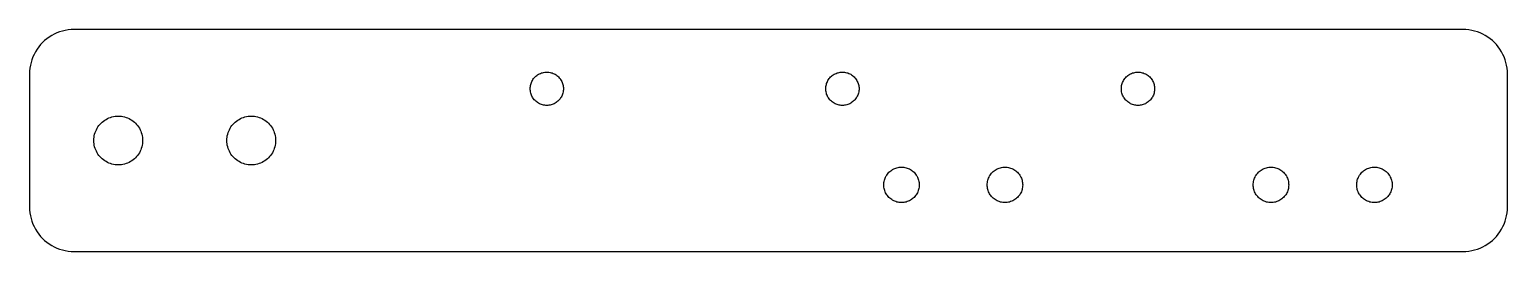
# Model space of a CAD drawing. Header units: millimetres. Extents: x -100 to 100, y -15 to 15.
import ezdxf

# ---------------------------------------------------------------- set-up
doc = ezdxf.new("R2010")
doc.units = ezdxf.units.MM

msp = doc.modelspace()

# ---------------------------------------------------------------- linework, layer by layer
at = {"layer": 'SCHNITT'}
for points in [[(94.39, -14.99), (94.78, -14.95), (95.17, -14.88), (95.55, -14.8), (95.93, -14.68), (96.3, -14.54), (96.65, -14.38), (97, -14.2), (97.33, -13.99), (97.65, -13.76), (97.96, -13.51), (98.24, -13.24), (98.51, -12.96), (98.76, -12.65), (98.99, -12.33), (99.2, -12), (99.38, -11.65), (99.54, -11.3), (99.68, -10.93), (99.8, -10.55), (99.88, -10.17), (99.95, -9.78), (99.99, -9.39), (100, -9), (100, 9), (99.99, 9.39), (99.95, 9.78), (99.88, 10.17), (99.8, 10.55), (99.68, 10.93), (99.54, 11.3), (99.38, 11.65), (99.2, 12), (98.99, 12.33), (98.76, 12.65), (98.51, 12.96), (98.24, 13.24), (97.96, 13.51), (97.65, 13.76), (97.33, 13.99), (97, 14.2), (96.65, 14.38), (96.3, 14.54), (95.93, 14.68), (95.55, 14.8), (95.17, 14.88), (94.78, 14.95), (94.39, 14.99), (94, 15), (-94, 15), (-94.39, 14.99), (-94.78, 14.95), (-95.17, 14.88), (-95.55, 14.8), (-95.93, 14.68), (-96.3, 14.54), (-96.65, 14.38), (-97, 14.2), (-97.33, 13.99), (-97.65, 13.76), (-97.96, 13.51), (-98.24, 13.24), (-98.51, 12.96), (-98.76, 12.65), (-98.99, 12.33), (-99.2, 12), (-99.38, 11.65), (-99.54, 11.3), (-99.68, 10.93), (-99.8, 10.55), (-99.88, 10.17), (-99.95, 9.78), (-99.99, 9.39), (-100, 9), (-100, -9), (-99.99, -9.39), (-99.95, -9.78), (-99.88, -10.17), (-99.8, -10.55), (-99.68, -10.93), (-99.54, -11.3), (-99.38, -11.65), (-99.2, -12), (-98.99, -12.33), (-98.76, -12.65), (-98.51, -12.96), (-98.24, -13.24), (-97.96, -13.51), (-97.65, -13.76), (-97.33, -13.99), (-97, -14.2), (-96.65, -14.38), (-96.3, -14.54), (-95.93, -14.68), (-95.55, -14.8), (-95.17, -14.88), (-94.78, -14.95), (-94.39, -14.99), (-94, -15), (94, -15)], [(-30.15, 4.75), (-30.29, 4.77), (-30.44, 4.79), (-30.58, 4.83), (-30.72, 4.87), (-30.86, 4.92), (-31, 4.98), (-31.12, 5.05), (-31.25, 5.13), (-31.37, 5.21), (-31.48, 5.31), (-31.59, 5.41), (-31.69, 5.52), (-31.79, 5.63), (-31.87, 5.75), (-31.95, 5.88), (-32.02, 6), (-32.08, 6.14), (-32.13, 6.28), (-32.17, 6.42), (-32.21, 6.56), (-32.23, 6.71), (-32.25, 6.85), (-32.25, 7), (-32.25, 7.15), (-32.23, 7.29), (-32.21, 7.44), (-32.17, 7.58), (-32.13, 7.72), (-32.08, 7.86), (-32.02, 8), (-31.95, 8.12), (-31.87, 8.25), (-31.79, 8.37), (-31.69, 8.48), (-31.59, 8.59), (-31.48, 8.69), (-31.37, 8.79), (-31.25, 8.87), (-31.12, 8.95), (-31, 9.02), (-30.86, 9.08), (-30.72, 9.13), (-30.58, 9.17), (-30.44, 9.21), (-30.29, 9.23), (-30.15, 9.25), (-30, 9.25), (-29.85, 9.25), (-29.71, 9.23), (-29.56, 9.21), (-29.42, 9.17), (-29.28, 9.13), (-29.14, 9.08), (-29, 9.02), (-28.88, 8.95), (-28.75, 8.87), (-28.63, 8.79), (-28.52, 8.69), (-28.41, 8.59), (-28.31, 8.48), (-28.21, 8.37), (-28.13, 8.25), (-28.05, 8.12), (-27.98, 8), (-27.92, 7.86), (-27.87, 7.72), (-27.83, 7.58), (-27.79, 7.44), (-27.77, 7.29), (-27.75, 7.15), (-27.75, 7), (-27.75, 6.85), (-27.77, 6.71), (-27.79, 6.56), (-27.83, 6.42), (-27.87, 6.28), (-27.92, 6.14), (-27.98, 6), (-28.05, 5.88), (-28.13, 5.75), (-28.21, 5.63), (-28.31, 5.52), (-28.41, 5.41), (-28.52, 5.31), (-28.63, 5.21), (-28.75, 5.13), (-28.88, 5.05), (-29, 4.98), (-29.14, 4.92), (-29.28, 4.87), (-29.42, 4.83), (-29.56, 4.79), (-29.71, 4.77), (-29.85, 4.75), (-30, 4.75)], [(9.85, 4.75), (9.71, 4.77), (9.56, 4.79), (9.42, 4.83), (9.28, 4.87), (9.14, 4.92), (9, 4.98), (8.88, 5.05), (8.75, 5.13), (8.63, 5.21), (8.52, 5.31), (8.41, 5.41), (8.31, 5.52), (8.21, 5.63), (8.13, 5.75), (8.05, 5.88), (7.98, 6), (7.92, 6.14), (7.87, 6.28), (7.83, 6.42), (7.79, 6.56), (7.77, 6.71), (7.75, 6.85), (7.75, 7), (7.75, 7.15), (7.77, 7.29), (7.79, 7.44), (7.83, 7.58), (7.87, 7.72), (7.92, 7.86), (7.98, 8), (8.05, 8.12), (8.13, 8.25), (8.21, 8.37), (8.31, 8.48), (8.41, 8.59), (8.52, 8.69), (8.63, 8.79), (8.75, 8.87), (8.88, 8.95), (9, 9.02), (9.14, 9.08), (9.28, 9.13), (9.42, 9.17), (9.56, 9.21), (9.71, 9.23), (9.85, 9.25), (10, 9.25), (10.15, 9.25), (10.29, 9.23), (10.44, 9.21), (10.58, 9.17), (10.72, 9.13), (10.86, 9.08), (11, 9.02), (11.12, 8.95), (11.25, 8.87), (11.37, 8.79), (11.48, 8.69), (11.59, 8.59), (11.69, 8.48), (11.79, 8.37), (11.87, 8.25), (11.95, 8.12), (12.02, 8), (12.08, 7.86), (12.13, 7.72), (12.17, 7.58), (12.21, 7.44), (12.23, 7.29), (12.25, 7.15), (12.25, 7), (12.25, 6.85), (12.23, 6.71), (12.21, 6.56), (12.17, 6.42), (12.13, 6.28), (12.08, 6.14), (12.02, 6), (11.95, 5.88), (11.87, 5.75), (11.79, 5.63), (11.69, 5.52), (11.59, 5.41), (11.48, 5.31), (11.37, 5.21), (11.25, 5.13), (11.12, 5.05), (11, 4.98), (10.86, 4.92), (10.72, 4.87), (10.58, 4.83), (10.44, 4.79), (10.29, 4.77), (10.15, 4.75), (10, 4.75)], [(49.85, 4.75), (49.71, 4.77), (49.56, 4.79), (49.42, 4.83), (49.28, 4.87), (49.14, 4.92), (49, 4.98), (48.88, 5.05), (48.75, 5.13), (48.63, 5.21), (48.52, 5.31), (48.41, 5.41), (48.31, 5.52), (48.21, 5.63), (48.13, 5.75), (48.05, 5.88), (47.98, 6), (47.92, 6.14), (47.87, 6.28), (47.83, 6.42), (47.79, 6.56), (47.77, 6.71), (47.75, 6.85), (47.75, 7), (47.75, 7.15), (47.77, 7.29), (47.79, 7.44), (47.83, 7.58), (47.87, 7.72), (47.92, 7.86), (47.98, 8), (48.05, 8.12), (48.13, 8.25), (48.21, 8.37), (48.31, 8.48), (48.41, 8.59), (48.52, 8.69), (48.63, 8.79), (48.75, 8.87), (48.88, 8.95), (49, 9.02), (49.14, 9.08), (49.28, 9.13), (49.42, 9.17), (49.56, 9.21), (49.71, 9.23), (49.85, 9.25), (50, 9.25), (50.15, 9.25), (50.29, 9.23), (50.44, 9.21), (50.58, 9.17), (50.72, 9.13), (50.86, 9.08), (51, 9.02), (51.12, 8.95), (51.25, 8.87), (51.37, 8.79), (51.48, 8.69), (51.59, 8.59), (51.69, 8.48), (51.79, 8.37), (51.87, 8.25), (51.95, 8.12), (52.02, 8), (52.08, 7.86), (52.13, 7.72), (52.17, 7.58), (52.21, 7.44), (52.23, 7.29), (52.25, 7.15), (52.25, 7), (52.25, 6.85), (52.23, 6.71), (52.21, 6.56), (52.17, 6.42), (52.13, 6.28), (52.08, 6.14), (52.02, 6), (51.95, 5.88), (51.87, 5.75), (51.79, 5.63), (51.69, 5.52), (51.59, 5.41), (51.48, 5.31), (51.37, 5.21), (51.25, 5.13), (51.12, 5.05), (51, 4.98), (50.86, 4.92), (50.72, 4.87), (50.58, 4.83), (50.44, 4.79), (50.29, 4.77), (50.15, 4.75), (50, 4.75)], [(-88.22, -3.29), (-88.43, -3.27), (-88.64, -3.24), (-88.85, -3.19), (-89.06, -3.12), (-89.26, -3.05), (-89.46, -2.96), (-89.65, -2.86), (-89.83, -2.74), (-90.01, -2.62), (-90.18, -2.48), (-90.33, -2.33), (-90.48, -2.18), (-90.62, -2.01), (-90.74, -1.83), (-90.86, -1.65), (-90.96, -1.46), (-91.05, -1.26), (-91.12, -1.06), (-91.19, -0.85), (-91.24, -0.64), (-91.27, -0.43), (-91.29, -0.22), (-91.3, 0), (-91.29, 0.22), (-91.27, 0.43), (-91.24, 0.64), (-91.19, 0.85), (-91.12, 1.06), (-91.05, 1.26), (-90.96, 1.46), (-90.86, 1.65), (-90.74, 1.83), (-90.62, 2.01), (-90.48, 2.18), (-90.33, 2.33), (-90.18, 2.48), (-90.01, 2.62), (-89.83, 2.74), (-89.65, 2.86), (-89.46, 2.96), (-89.26, 3.05), (-89.06, 3.12), (-88.85, 3.19), (-88.64, 3.24), (-88.43, 3.27), (-88.22, 3.29), (-88, 3.3), (-87.78, 3.29), (-87.57, 3.27), (-87.36, 3.24), (-87.15, 3.19), (-86.94, 3.12), (-86.74, 3.05), (-86.54, 2.96), (-86.35, 2.86), (-86.17, 2.74), (-85.99, 2.62), (-85.82, 2.48), (-85.67, 2.33), (-85.52, 2.18), (-85.38, 2.01), (-85.26, 1.83), (-85.14, 1.65), (-85.04, 1.46), (-84.95, 1.26), (-84.88, 1.06), (-84.81, 0.85), (-84.76, 0.64), (-84.73, 0.43), (-84.71, 0.22), (-84.7, 0), (-84.71, -0.22), (-84.73, -0.43), (-84.76, -0.64), (-84.81, -0.85), (-84.88, -1.06), (-84.95, -1.26), (-85.04, -1.46), (-85.14, -1.65), (-85.26, -1.83), (-85.38, -2.01), (-85.52, -2.18), (-85.67, -2.33), (-85.82, -2.48), (-85.99, -2.62), (-86.17, -2.74), (-86.35, -2.86), (-86.54, -2.96), (-86.74, -3.05), (-86.94, -3.12), (-87.15, -3.19), (-87.36, -3.24), (-87.57, -3.27), (-87.78, -3.29), (-88, -3.3)], [(-70.22, -3.29), (-70.43, -3.27), (-70.64, -3.24), (-70.85, -3.19), (-71.06, -3.12), (-71.26, -3.05), (-71.46, -2.96), (-71.65, -2.86), (-71.83, -2.74), (-72.01, -2.62), (-72.18, -2.48), (-72.33, -2.33), (-72.48, -2.18), (-72.62, -2.01), (-72.74, -1.83), (-72.86, -1.65), (-72.96, -1.46), (-73.05, -1.26), (-73.12, -1.06), (-73.19, -0.85), (-73.24, -0.64), (-73.27, -0.43), (-73.29, -0.22), (-73.3, 0), (-73.29, 0.22), (-73.27, 0.43), (-73.24, 0.64), (-73.19, 0.85), (-73.12, 1.06), (-73.05, 1.26), (-72.96, 1.46), (-72.86, 1.65), (-72.74, 1.83), (-72.62, 2.01), (-72.48, 2.18), (-72.33, 2.33), (-72.18, 2.48), (-72.01, 2.62), (-71.83, 2.74), (-71.65, 2.86), (-71.46, 2.96), (-71.26, 3.05), (-71.06, 3.12), (-70.85, 3.19), (-70.64, 3.24), (-70.43, 3.27), (-70.22, 3.29), (-70, 3.3), (-69.78, 3.29), (-69.57, 3.27), (-69.36, 3.24), (-69.15, 3.19), (-68.94, 3.12), (-68.74, 3.05), (-68.54, 2.96), (-68.35, 2.86), (-68.17, 2.74), (-67.99, 2.62), (-67.82, 2.48), (-67.67, 2.33), (-67.52, 2.18), (-67.38, 2.01), (-67.26, 1.83), (-67.14, 1.65), (-67.04, 1.46), (-66.95, 1.26), (-66.88, 1.06), (-66.81, 0.85), (-66.76, 0.64), (-66.73, 0.43), (-66.71, 0.22), (-66.7, 0), (-66.71, -0.22), (-66.73, -0.43), (-66.76, -0.64), (-66.81, -0.85), (-66.88, -1.06), (-66.95, -1.26), (-67.04, -1.46), (-67.14, -1.65), (-67.26, -1.83), (-67.38, -2.01), (-67.52, -2.18), (-67.67, -2.33), (-67.82, -2.48), (-67.99, -2.62), (-68.17, -2.74), (-68.35, -2.86), (-68.54, -2.96), (-68.74, -3.05), (-68.94, -3.12), (-69.15, -3.19), (-69.36, -3.24), (-69.57, -3.27), (-69.78, -3.29), (-70, -3.3)], [(17.84, -8.39), (17.69, -8.38), (17.53, -8.35), (17.38, -8.32), (17.23, -8.27), (17.08, -8.22), (16.94, -8.15), (16.8, -8.08), (16.67, -8), (16.54, -7.9), (16.42, -7.8), (16.3, -7.7), (16.2, -7.58), (16.1, -7.46), (16, -7.33), (15.92, -7.2), (15.85, -7.06), (15.78, -6.92), (15.73, -6.77), (15.68, -6.62), (15.65, -6.47), (15.62, -6.31), (15.61, -6.16), (15.6, -6), (15.61, -5.84), (15.62, -5.69), (15.65, -5.53), (15.68, -5.38), (15.73, -5.23), (15.78, -5.08), (15.85, -4.94), (15.92, -4.8), (16, -4.67), (16.1, -4.54), (16.2, -4.42), (16.3, -4.3), (16.42, -4.2), (16.54, -4.1), (16.67, -4), (16.8, -3.92), (16.94, -3.85), (17.08, -3.78), (17.23, -3.73), (17.38, -3.68), (17.53, -3.65), (17.69, -3.62), (17.84, -3.61), (18, -3.6), (18.16, -3.61), (18.31, -3.62), (18.47, -3.65), (18.62, -3.68), (18.77, -3.73), (18.92, -3.78), (19.06, -3.85), (19.2, -3.92), (19.33, -4), (19.46, -4.1), (19.58, -4.2), (19.7, -4.3), (19.8, -4.42), (19.9, -4.54), (20, -4.67), (20.08, -4.8), (20.15, -4.94), (20.22, -5.08), (20.27, -5.23), (20.32, -5.38), (20.35, -5.53), (20.38, -5.69), (20.39, -5.84), (20.4, -6), (20.39, -6.16), (20.38, -6.31), (20.35, -6.47), (20.32, -6.62), (20.27, -6.77), (20.22, -6.92), (20.15, -7.06), (20.08, -7.2), (20, -7.33), (19.9, -7.46), (19.8, -7.58), (19.7, -7.7), (19.58, -7.8), (19.46, -7.9), (19.33, -8), (19.2, -8.08), (19.06, -8.15), (18.92, -8.22), (18.77, -8.27), (18.62, -8.32), (18.47, -8.35), (18.31, -8.38), (18.16, -8.39), (18, -8.4)], [(31.84, -8.39), (31.69, -8.38), (31.53, -8.35), (31.38, -8.32), (31.23, -8.27), (31.08, -8.22), (30.94, -8.15), (30.8, -8.08), (30.67, -8), (30.54, -7.9), (30.42, -7.8), (30.3, -7.7), (30.2, -7.58), (30.1, -7.46), (30, -7.33), (29.92, -7.2), (29.85, -7.06), (29.78, -6.92), (29.73, -6.77), (29.68, -6.62), (29.65, -6.47), (29.62, -6.31), (29.61, -6.16), (29.6, -6), (29.61, -5.84), (29.62, -5.69), (29.65, -5.53), (29.68, -5.38), (29.73, -5.23), (29.78, -5.08), (29.85, -4.94), (29.92, -4.8), (30, -4.67), (30.1, -4.54), (30.2, -4.42), (30.3, -4.3), (30.42, -4.2), (30.54, -4.1), (30.67, -4), (30.8, -3.92), (30.94, -3.85), (31.08, -3.78), (31.23, -3.73), (31.38, -3.68), (31.53, -3.65), (31.69, -3.62), (31.84, -3.61), (32, -3.6), (32.16, -3.61), (32.31, -3.62), (32.47, -3.65), (32.62, -3.68), (32.77, -3.73), (32.92, -3.78), (33.06, -3.85), (33.2, -3.92), (33.33, -4), (33.46, -4.1), (33.58, -4.2), (33.7, -4.3), (33.8, -4.42), (33.9, -4.54), (34, -4.67), (34.08, -4.8), (34.15, -4.94), (34.22, -5.08), (34.27, -5.23), (34.32, -5.38), (34.35, -5.53), (34.38, -5.69), (34.39, -5.84), (34.4, -6), (34.39, -6.16), (34.38, -6.31), (34.35, -6.47), (34.32, -6.62), (34.27, -6.77), (34.22, -6.92), (34.15, -7.06), (34.08, -7.2), (34, -7.33), (33.9, -7.46), (33.8, -7.58), (33.7, -7.7), (33.58, -7.8), (33.46, -7.9), (33.33, -8), (33.2, -8.08), (33.06, -8.15), (32.92, -8.22), (32.77, -8.27), (32.62, -8.32), (32.47, -8.35), (32.31, -8.38), (32.16, -8.39), (32, -8.4)], [(67.84, -8.39), (67.69, -8.38), (67.53, -8.35), (67.38, -8.32), (67.23, -8.27), (67.08, -8.22), (66.94, -8.15), (66.8, -8.08), (66.67, -8), (66.54, -7.9), (66.42, -7.8), (66.3, -7.7), (66.2, -7.58), (66.1, -7.46), (66, -7.33), (65.92, -7.2), (65.85, -7.06), (65.78, -6.92), (65.73, -6.77), (65.68, -6.62), (65.65, -6.47), (65.62, -6.31), (65.61, -6.16), (65.6, -6), (65.61, -5.84), (65.62, -5.69), (65.65, -5.53), (65.68, -5.38), (65.73, -5.23), (65.78, -5.08), (65.85, -4.94), (65.92, -4.8), (66, -4.67), (66.1, -4.54), (66.2, -4.42), (66.3, -4.3), (66.42, -4.2), (66.54, -4.1), (66.67, -4), (66.8, -3.92), (66.94, -3.85), (67.08, -3.78), (67.23, -3.73), (67.38, -3.68), (67.53, -3.65), (67.69, -3.62), (67.84, -3.61), (68, -3.6), (68.16, -3.61), (68.31, -3.62), (68.47, -3.65), (68.62, -3.68), (68.77, -3.73), (68.92, -3.78), (69.06, -3.85), (69.2, -3.92), (69.33, -4), (69.46, -4.1), (69.58, -4.2), (69.7, -4.3), (69.8, -4.42), (69.9, -4.54), (70, -4.67), (70.08, -4.8), (70.15, -4.94), (70.22, -5.08), (70.27, -5.23), (70.32, -5.38), (70.35, -5.53), (70.38, -5.69), (70.39, -5.84), (70.4, -6), (70.39, -6.16), (70.38, -6.31), (70.35, -6.47), (70.32, -6.62), (70.27, -6.77), (70.22, -6.92), (70.15, -7.06), (70.08, -7.2), (70, -7.33), (69.9, -7.46), (69.8, -7.58), (69.7, -7.7), (69.58, -7.8), (69.46, -7.9), (69.33, -8), (69.2, -8.08), (69.06, -8.15), (68.92, -8.22), (68.77, -8.27), (68.62, -8.32), (68.47, -8.35), (68.31, -8.38), (68.16, -8.39), (68, -8.4)], [(81.84, -8.39), (81.69, -8.38), (81.53, -8.35), (81.38, -8.32), (81.23, -8.27), (81.08, -8.22), (80.94, -8.15), (80.8, -8.08), (80.67, -8), (80.54, -7.9), (80.42, -7.8), (80.3, -7.7), (80.2, -7.58), (80.1, -7.46), (80, -7.33), (79.92, -7.2), (79.85, -7.06), (79.78, -6.92), (79.73, -6.77), (79.68, -6.62), (79.65, -6.47), (79.62, -6.31), (79.61, -6.16), (79.6, -6), (79.61, -5.84), (79.62, -5.69), (79.65, -5.53), (79.68, -5.38), (79.73, -5.23), (79.78, -5.08), (79.85, -4.94), (79.92, -4.8), (80, -4.67), (80.1, -4.54), (80.2, -4.42), (80.3, -4.3), (80.42, -4.2), (80.54, -4.1), (80.67, -4), (80.8, -3.92), (80.94, -3.85), (81.08, -3.78), (81.23, -3.73), (81.38, -3.68), (81.53, -3.65), (81.69, -3.62), (81.84, -3.61), (82, -3.6), (82.16, -3.61), (82.31, -3.62), (82.47, -3.65), (82.62, -3.68), (82.77, -3.73), (82.92, -3.78), (83.06, -3.85), (83.2, -3.92), (83.33, -4), (83.46, -4.1), (83.58, -4.2), (83.7, -4.3), (83.8, -4.42), (83.9, -4.54), (84, -4.67), (84.08, -4.8), (84.15, -4.94), (84.22, -5.08), (84.27, -5.23), (84.32, -5.38), (84.35, -5.53), (84.38, -5.69), (84.39, -5.84), (84.4, -6), (84.39, -6.16), (84.38, -6.31), (84.35, -6.47), (84.32, -6.62), (84.27, -6.77), (84.22, -6.92), (84.15, -7.06), (84.08, -7.2), (84, -7.33), (83.9, -7.46), (83.8, -7.58), (83.7, -7.7), (83.58, -7.8), (83.46, -7.9), (83.33, -8), (83.2, -8.08), (83.06, -8.15), (82.92, -8.22), (82.77, -8.27), (82.62, -8.32), (82.47, -8.35), (82.31, -8.38), (82.16, -8.39), (82, -8.4)]]:
    msp.add_lwpolyline(points, close=True, dxfattribs=at)

doc.saveas('drawing.dxf')
